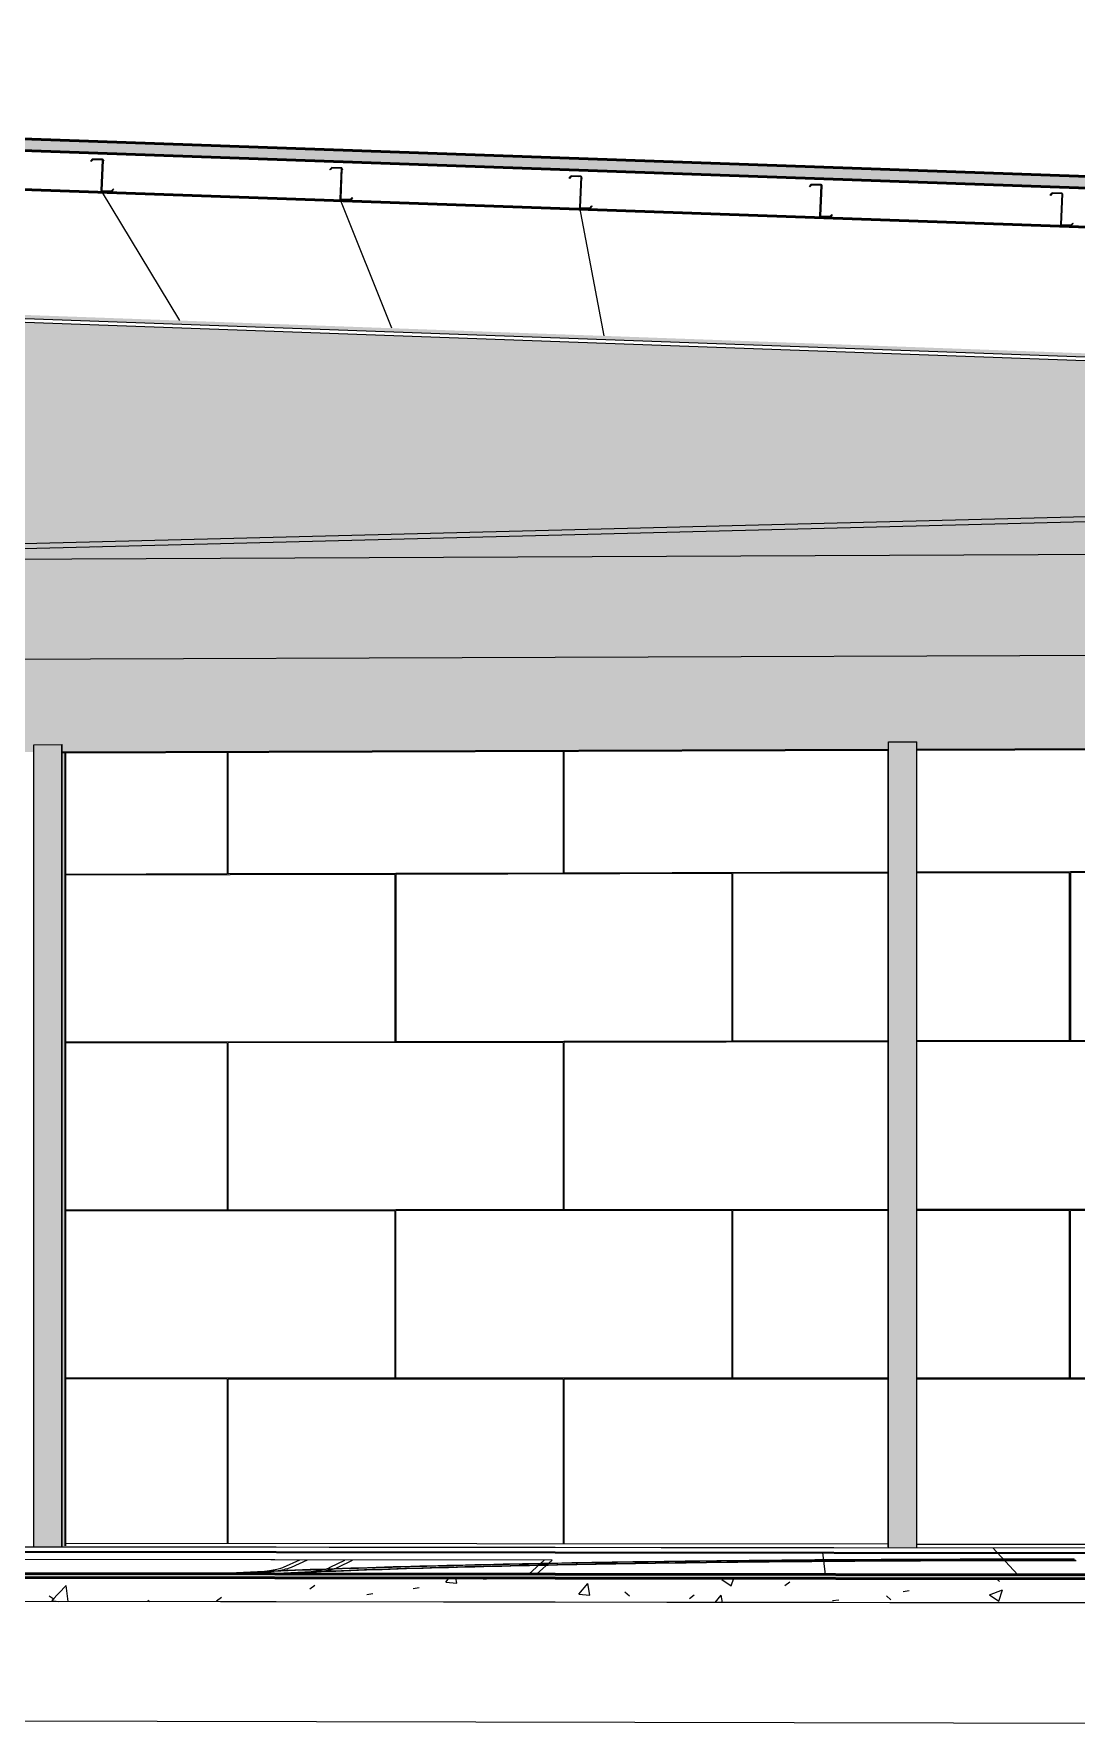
# Model space of a CAD drawing. Header units: inches. Extents: x 27328 to 121296, y -4075 to 4147.
# Drawn here: x 49625.3655 to 49625.5329, y 59.9372 to 60.2096 of the extents above; entities that cross this region are included whole.
import ezdxf

# ---------------------------------------------------------------- set-up
doc = ezdxf.new("R2010")
doc.units = ezdxf.units.IN
doc.header["$MEASUREMENT"] = 0
doc.linetypes.add('Dash 1_16_', pattern=[0.125, 0.0625, -0.0625])
for name, color, linetype, lineweight in [('A-CLNG', 13, 'Continuous', 9), ('A-FLOR', 192, 'Continuous', 9), ('A-FLOR-CLRS', 90, 'Dash 1_16_', 9), ('A-FLOR-OTLN', 90, 'Continuous', 9), ('A-ROOF', 132, 'Continuous', 9), ('A-WALL', 113, 'Continuous', 9), ('A-WALL-PATT', 111, 'Continuous', 9), ('C-BLDG-PADS', 91, 'Continuous', 9), ('C-TOPO', 7, 'Continuous', 9), ('I-WALL', 2, 'Continuous', 9), ('M-HVAC-DUCT', 70, 'Continuous', 9), ('S-BEAM', 12, 'Continuous', 9), ('S-COLS', 52, 'Continuous', 9)]:
    doc.layers.add(name, color=color, linetype=linetype, lineweight=lineweight)

# ---------------------------------------------------------------- blocks, each defined once
blk = doc.blocks.new('FP_204-mezzanine - perspective')
at = {"layer": 'C-BLDG-PADS'}
for p, q in [((23035.79601, 59.96076), (23035.79658, 59.96145)), ((23035.79601, 59.96076), (23035.79779, 59.9606)), ((23035.79779, 59.9606), (23035.79763, 59.96145)), ((23035.80206, 59.96126), (23035.80303, 59.96138)), ((23035.81738, 59.95886), (23035.81882, 59.96057)), ((23035.81917, 59.9587), (23035.81882, 59.96057)), ((23035.84038, 59.96118), (23035.84093, 59.96139)), ((23035.84038, 59.96118), (23035.84186, 59.96017)), ((23035.84186, 59.96017), (23035.84227, 59.96139)), ((23035.85048, 59.96023), (23035.85126, 59.96083)), ((23035.8845, 59.96133), (23035.88498, 59.96089)), ((23035.73229, 59.95858), (23035.73311, 59.95805)), ((23035.73273, 59.95784), (23035.73504, 59.96025)), ((23035.73273, 59.95784), (23035.73373, 59.95768)), ((23035.73533, 59.95768), (23035.73504, 59.96025)), ((23035.74813, 59.95789), (23035.74848, 59.95766)), ((23035.75918, 59.95779), (23035.75996, 59.95839)), ((23035.7742, 59.95968), (23035.77497, 59.96028)), ((23035.78333, 59.95881), (23035.7843, 59.95894)), ((23035.79078, 59.95978), (23035.79175, 59.95991)), ((23035.81738, 59.95886), (23035.81917, 59.9587)), ((23035.82478, 59.95922), (23035.8255, 59.95856)), ((23035.83514, 59.95815), (23035.83592, 59.95875)), ((23035.83927, 59.95753), (23035.84023, 59.95867)), ((23035.84044, 59.95753), (23035.84023, 59.95867)), ((23035.85816, 59.95782), (23035.85914, 59.95795)), ((23035.86679, 59.95859), (23035.86752, 59.95792)), ((23035.86949, 59.9593), (23035.87047, 59.95943)), ((23035.88337, 59.95872), (23035.88547, 59.95953)), ((23035.88337, 59.95872), (23035.88486, 59.95772)), ((23035.88486, 59.95772), (23035.88547, 59.95953))]:
    blk.add_line(p, q, dxfattribs=at)
blk = doc.blocks.new('FP_244-mezzanine - perspective')
at = {"layer": 'S-BEAM'}
blk.add_line((23035.74116, 60.18428), (23035.74123, 60.18435), dxfattribs=at)
blk = doc.blocks.new('FP_245-mezzanine - perspective')
at = {"layer": 'S-BEAM'}
blk.add_line((23035.77804, 60.18804), (23035.77811, 60.18811), dxfattribs=at)
blk = doc.blocks.new('FP_246-mezzanine - perspective')
at = {"layer": 'S-BEAM'}
for p, q in [((23035.81735, 60.18666), (23035.81742, 60.18672)), ((23035.81761, 60.18334), (23035.81768, 60.18341))]:
    blk.add_line(p, q, dxfattribs=at)
blk = doc.blocks.new('FP_247-mezzanine - perspective')
at = {"layer": 'S-BEAM'}
blk.add_line((23035.85616, 60.18119), (23035.85623, 60.18127), dxfattribs=at)
blk = doc.blocks.new('FP_254-mezzanine - perspective')
at = {"layer": 'A-WALL-PATT'}
for p, q in [((23035.76089, 60.09406), (23035.76089, 60.07458)), ((23035.76103, 60.07458), (23035.76103, 60.09407)), ((23035.81488, 60.09424), (23035.81488, 60.07472)), ((23035.81502, 60.07472), (23035.81502, 60.09424)), ((23035.81488, 60.07472), (23035.788, 60.07465)), ((23035.86708, 60.07485), (23035.81502, 60.07472)), ((23035.86708, 60.07471), (23035.84209, 60.07465)), ((23035.89637, 60.07493), (23035.8717, 60.07486)), ((23035.89623, 60.07478), (23035.8717, 60.07472)), ((23035.89623, 60.04779), (23035.89623, 60.07478)), ((23035.92345, 60.07499), (23035.89637, 60.07493)), ((23035.93207, 60.07488), (23035.89637, 60.07478)), ((23035.89637, 60.07478), (23035.89637, 60.04779)), ((23035.76089, 60.07458), (23035.73489, 60.07451)), ((23035.78786, 60.07451), (23035.73489, 60.07437)), ((23035.788, 60.07465), (23035.76103, 60.07458)), ((23035.78786, 60.04762), (23035.78786, 60.07451)), ((23035.84195, 60.07465), (23035.788, 60.07451)), ((23035.788, 60.07451), (23035.788, 60.04762)), ((23035.84195, 60.07465), (23035.84195, 60.04771)), ((23035.84209, 60.07465), (23035.84209, 60.04771)), ((23035.78786, 60.04762), (23035.73489, 60.04753)), ((23035.788, 60.04748), (23035.76103, 60.04744)), ((23035.84195, 60.04771), (23035.788, 60.04762)), ((23035.81488, 60.04752), (23035.788, 60.04748)), ((23035.81488, 60.04752), (23035.81488, 60.02061)), ((23035.86708, 60.04761), (23035.81502, 60.04752)), ((23035.81502, 60.02061), (23035.81502, 60.04752)), ((23035.86708, 60.04775), (23035.84209, 60.04771)), ((23035.89623, 60.04779), (23035.8717, 60.04775)), ((23035.89637, 60.04765), (23035.8717, 60.04761)), ((23035.93207, 60.04785), (23035.89637, 60.04779)), ((23035.92345, 60.0477), (23035.89637, 60.04765)), ((23035.76089, 60.04743), (23035.73489, 60.04739)), ((23035.76089, 60.04743), (23035.76089, 60.02057)), ((23035.76103, 60.02057), (23035.76103, 60.04744)), ((23035.76089, 60.02057), (23035.73489, 60.02055)), ((23035.78786, 60.02045), (23035.73489, 60.02041)), ((23035.788, 60.02059), (23035.76103, 60.02057)), ((23035.78786, 59.99356), (23035.78786, 60.02045)), ((23035.81488, 60.02061), (23035.788, 60.02059)), ((23035.84195, 60.02049), (23035.788, 60.02045)), ((23035.788, 59.99356), (23035.788, 60.02045)), ((23035.86708, 60.02064), (23035.81502, 60.02061)), ((23035.84195, 60.02049), (23035.84195, 59.99355)), ((23035.86708, 60.0205), (23035.84209, 60.02049)), ((23035.84209, 60.02049), (23035.84209, 59.99355)), ((23035.89637, 60.02066), (23035.8717, 60.02065)), ((23035.89623, 60.02052), (23035.8717, 60.02051)), ((23035.89623, 59.99353), (23035.89623, 60.02052)), ((23035.92345, 60.02068), (23035.89637, 60.02066)), ((23035.93207, 60.02055), (23035.89637, 60.02052)), ((23035.89637, 59.99353), (23035.89637, 60.02052)), ((23035.78786, 59.99356), (23035.73489, 59.99357)), ((23035.76089, 59.99342), (23035.73489, 59.99343)), ((23035.76089, 59.99342), (23035.76089, 59.96698)), ((23035.76103, 59.96698), (23035.76103, 59.99342)), ((23035.788, 59.99342), (23035.76103, 59.99342)), ((23035.84195, 59.99355), (23035.788, 59.99356)), ((23035.81488, 59.99341), (23035.788, 59.99342)), ((23035.81488, 59.99341), (23035.81488, 59.96692)), ((23035.81502, 59.96692), (23035.81502, 59.99341)), ((23035.86708, 59.9934), (23035.81502, 59.99341)), ((23035.86708, 59.99354), (23035.84209, 59.99355)), ((23035.89623, 59.99353), (23035.8717, 59.99354)), ((23035.89637, 59.99339), (23035.8717, 59.9934)), ((23035.93207, 59.99353), (23035.89637, 59.99353)), ((23035.92345, 59.99339), (23035.89637, 59.99339))]:
    blk.add_line(p, q, dxfattribs=at)

msp = doc.modelspace()

# ---------------------------------------------------------------- hatches: boundary and pattern name
at = {"layer": 'A-FLOR', "lineweight": 13}
msp.add_hatch(color=256, dxfattribs=at).paths.add_polyline_path([(49625.6091, 59.96121), (49625.6091, 59.96186), (49624.89183, 59.96279), (49624.89183, 59.96216), (49625.57851, 59.96125)], flags=0)
at = {"layer": 'A-ROOF', "lineweight": 13}
msp.add_hatch(color=256, dxfattribs=at).paths.add_polyline_path([(49625.71079, 60.1786), (49625.71079, 60.18046), (49624.88433, 60.20957), (49624.88433, 60.20776), (49625.68325, 60.17957)], flags=0)
at = {"layer": 'I-WALL', "lineweight": 5}
h = msp.add_hatch(color=256, dxfattribs=at)
h.paths.add_polyline_path([(49624.97865, 60.09293), (49625.09476, 60.0933), (49625.09476, 60.09447), (49625.09927, 60.09446), (49625.09927, 60.09331), (49625.22952, 60.09373), (49625.22952, 60.09491), (49625.23404, 60.0949), (49625.23404, 60.09375), (49625.24946, 60.0938), (49625.24483, 60.10864), (49624.98491, 60.10768), (49624.98433, 60.10792), (49624.98376, 60.1084), (49624.98323, 60.10911), (49624.98275, 60.11001), (49624.98234, 60.11108), (49624.982, 60.11229), (49624.98175, 60.11361), (49624.9816, 60.11499), (49624.98155, 60.11639), (49624.9816, 60.11776), (49624.98175, 60.11907), (49624.98203, 60.12036), (49624.98234, 60.12134), (49624.98275, 60.12221), (49624.98327, 60.12293), (49624.98376, 60.12335), (49624.98433, 60.12357), (49625.23983, 60.12466), (49625.23779, 60.13119), (49624.98287, 60.15695), (49624.9834, 60.15646), (49624.98335, 60.15582), (49624.98329, 60.15582), (49624.98334, 60.15578), (49624.97866, 60.09303)], flags=0)
h.paths.add_polyline_path([(49625.25157, 60.0938), (49625.25588, 60.09382), (49625.2558, 60.09432), (49625.25578, 60.09447), (49625.25574, 60.09447), (49625.25562, 60.09476), (49625.25564, 60.09494), (49625.25568, 60.09495), (49625.25571, 60.0951), (49625.25578, 60.09511), (49625.25583, 60.09562), (49625.25592, 60.09592), (49625.25596, 60.09599), (49625.25337, 60.10726), (49625.25344, 60.10726), (49625.25348, 60.10733), (49625.25351, 60.10726), (49625.25607, 60.09619), (49625.25622, 60.0965), (49625.25623, 60.09667), (49625.25627, 60.09666), (49625.25631, 60.09684), (49625.25634, 60.0969), (49625.25642, 60.09696), (49625.25655, 60.09701), (49625.2583, 60.10869), (49625.24694, 60.10865), (49625.25103, 60.09554)], flags=0)
h.paths.add_polyline_path([(49625.25685, 60.09705), (49625.25685, 60.097), (49625.25688, 60.09701), (49625.25686, 60.09703)], flags=0)
h.paths.add_polyline_path([(49625.2571, 60.09696), (49625.25715, 60.09684), (49625.25711, 60.09673), (49625.25711, 60.0969)], flags=0)
h.paths.add_polyline_path([(49625.25712, 60.09673), (49625.25716, 60.09688), (49625.25721, 60.09683), (49625.25716, 60.09677)], flags=0)
h.paths.add_polyline_path([(49625.25678, 60.09382), (49625.2612, 60.09383), (49625.2612, 60.1003), (49625.26085, 60.10033), (49625.26086, 60.10035), (49625.26086, 60.10037), (49625.26089, 60.10048), (49625.26094, 60.1005), (49625.26091, 60.101), (49625.2609, 60.10112), (49625.26093, 60.10121), (49625.26091, 60.10126), (49625.26086, 60.1013), (49625.26086, 60.10133), (49625.26086, 60.10143), (49625.2612, 60.10144), (49625.2612, 60.1087), (49625.2585, 60.10869), (49625.25678, 60.09706), (49625.25703, 60.097), (49625.25704, 60.09697), (49625.2571, 60.09696), (49625.25707, 60.09684), (49625.25704, 60.09685), (49625.25701, 60.09687), (49625.25674, 60.09693), (49625.25671, 60.0966), (49625.25684, 60.09653), (49625.25691, 60.09651), (49625.25704, 60.09656), (49625.25711, 60.09665), (49625.25713, 60.09672), (49625.25716, 60.09662), (49625.25711, 60.09647), (49625.25696, 60.09641), (49625.25692, 60.09645), (49625.2569, 60.09641), (49625.25698, 60.09595), (49625.25693, 60.09505), (49625.25698, 60.09493), (49625.257, 60.09491), (49625.257, 60.09465), (49625.25695, 60.09463), (49625.25693, 60.0945), (49625.25686, 60.09448), (49625.25681, 60.09401)], flags=0)
h.paths.add_polyline_path([(49625.26529, 60.09385), (49625.26845, 60.09386), (49625.26993, 60.10874), (49625.26529, 60.10872), (49625.26529, 60.10145), (49625.26625, 60.10144), (49625.26625, 60.10132), (49625.26628, 60.10134), (49625.26628, 60.10143), (49625.26638, 60.10138), (49625.2664, 60.10119), (49625.26642, 60.10117), (49625.26639, 60.10043), (49625.26638, 60.10041), (49625.26638, 60.10031), (49625.26529, 60.10029), (49625.26529, 60.09645)], flags=0)
h.paths.add_polyline_path([(49625.26959, 60.09386), (49625.27534, 60.09388), (49625.28014, 60.10877), (49625.27106, 60.10874), (49625.26984, 60.09645)], flags=0)
h.paths.add_polyline_path([(49625.27738, 60.09389), (49625.36553, 60.09417), (49625.36553, 60.09535), (49625.37007, 60.09535), (49625.37007, 60.09418), (49625.50282, 60.09461), (49625.50282, 60.0958), (49625.50737, 60.09581), (49625.50737, 60.09463), (49625.56788, 60.09482), (49625.56788, 60.10985), (49625.28218, 60.10878), (49625.27821, 60.09645)], flags=0)
h.paths.add_polyline_path([(49625.25635, 60.09684), (49625.25634, 60.09671), (49625.25633, 60.09673), (49625.25635, 60.09681)], flags=0)
h.paths.add_polyline_path([(49625.25631, 60.09652), (49625.25646, 60.0965), (49625.25653, 60.09688), (49625.25647, 60.09686), (49625.25639, 60.09679), (49625.25635, 60.09682), (49625.25631, 60.09662), (49625.25631, 60.09658)], flags=0)
h.paths.add_polyline_path([(49625.25629, 60.09673), (49625.25626, 60.09684), (49625.2563, 60.09687)], flags=0)
h.paths.add_polyline_path([(49625.26628, 60.10036), (49625.26625, 60.10037), (49625.26625, 60.10036)], flags=0)
h.paths.add_polyline_path([(49625.26094, 60.10048), (49625.26108, 60.10052), (49625.26095, 60.10048)], flags=0)
h.paths.add_polyline_path([(49625.26569, 60.10067), (49625.26558, 60.10081), (49625.26558, 60.10077), (49625.26565, 60.10069), (49625.26569, 60.10067)], flags=0)
h.paths.add_polyline_path([(49625.266, 60.10109), (49625.26613, 60.10112), (49625.266, 60.10109)], flags=0)
h.paths.add_polyline_path([(49625.24194, 60.12467), (49625.2607, 60.12475), (49625.2612, 60.12809), (49625.2612, 60.12882), (49625.23998, 60.13097), (49625.24187, 60.1249)], flags=0)
h.paths.add_polyline_path([(49625.2609, 60.12475), (49625.2612, 60.12475), (49625.2612, 60.12677), (49625.26092, 60.1249)], flags=0)
h.paths.add_polyline_path([(49625.26529, 60.12477), (49625.27154, 60.1248), (49625.27183, 60.12775), (49625.26529, 60.12841), (49625.26529, 60.1249)], flags=0)
h.paths.add_polyline_path([(49625.27266, 60.1248), (49625.28532, 60.12486), (49625.2858, 60.12634), (49625.27294, 60.12764), (49625.27267, 60.1249)], flags=0)
h.paths.add_polyline_path([(49625.28737, 60.12487), (49625.56788, 60.12607), (49625.56788, 60.13186), (49625.29862, 60.12504), (49625.28778, 60.12614), (49625.28738, 60.1249)], flags=0)
at = {"layer": 'M-HVAC-DUCT', "lineweight": 5}
h = msp.add_hatch(color=256, dxfattribs=at)
h.paths.add_polyline_path([(49624.98159, 60.11638), (49625.2421, 60.11743), (49625.23984, 60.12465), (49624.98436, 60.12356), (49624.9838, 60.12334), (49624.98327, 60.12288), (49624.98279, 60.1222), (49624.98234, 60.12119), (49624.98204, 60.12026), (49624.9818, 60.11906), (49624.98164, 60.11775), (49624.98163, 60.11731)], flags=0)
h.paths.add_polyline_path([(49625.24421, 60.11743), (49625.25963, 60.1175), (49625.26071, 60.12474), (49625.24195, 60.12466), (49625.24403, 60.11801)], flags=0)
h.paths.add_polyline_path([(49625.25983, 60.1175), (49625.26122, 60.1175), (49625.26121, 60.12475), (49625.26091, 60.12474), (49625.25986, 60.11768)], flags=0)
h.paths.add_polyline_path([(49625.2653, 60.11752), (49625.27083, 60.11754), (49625.27155, 60.12479), (49625.2653, 60.12476), (49625.2653, 60.11815)], flags=0)
h.paths.add_polyline_path([(49625.27195, 60.11755), (49625.283, 60.11759), (49625.28533, 60.12485), (49625.27267, 60.1248), (49625.27197, 60.11767)], flags=0)
h.paths.add_polyline_path([(49625.28505, 60.1176), (49625.61588, 60.11893), (49625.61583, 60.12167), (49625.61568, 60.12398), (49625.61557, 60.12488), (49625.61545, 60.12557), (49625.61531, 60.12604), (49625.61517, 60.12626), (49625.28738, 60.12486), (49625.28526, 60.11827)], flags=0)
h = msp.add_hatch(color=256, dxfattribs=at)
h.paths.add_polyline_path([(49624.98494, 60.10767), (49625.24484, 60.10864), (49625.2421, 60.11743), (49624.98159, 60.11638), (49624.98164, 60.11498), (49624.98183, 60.11343), (49624.98204, 60.11228), (49624.98238, 60.11107), (49624.98279, 60.11), (49624.98327, 60.1091), (49624.9838, 60.1084), (49624.98436, 60.10792), (49624.98459, 60.10782)], flags=0)
h.paths.add_polyline_path([(49625.24695, 60.10865), (49625.25831, 60.10869), (49625.25963, 60.1175), (49625.24421, 60.11743), (49625.2469, 60.10879)], flags=0)
h.paths.add_polyline_path([(49625.25851, 60.10869), (49625.26121, 60.1087), (49625.26122, 60.1175), (49625.25983, 60.1175), (49625.25853, 60.10883)], flags=0)
h.paths.add_polyline_path([(49625.2653, 60.10872), (49625.26995, 60.10874), (49625.27083, 60.11754), (49625.2653, 60.11752), (49625.2653, 60.10885)], flags=0)
h.paths.add_polyline_path([(49625.27107, 60.10874), (49625.28015, 60.10877), (49625.283, 60.11759), (49625.27195, 60.11755), (49625.27109, 60.10887)], flags=0)
h.paths.add_polyline_path([(49625.2822, 60.10878), (49625.61502, 60.11002), (49625.61518, 60.11033), (49625.61531, 60.11077), (49625.61545, 60.11148), (49625.61557, 60.11241), (49625.61576, 60.11475), (49625.61587, 60.1175), (49625.61588, 60.11893), (49625.28505, 60.1176), (49625.28224, 60.10891)], flags=0)
at = {"layer": 'S-BEAM', "lineweight": 5}
h = msp.add_hatch(color=256, dxfattribs=at)
h.paths.add_polyline_path([(49625.64896, 60.15353), (49625.64896, 60.1541), (49624.95794, 60.17911), (49624.95794, 60.17855), (49625.64849, 60.15355)], flags=0)
h.paths.add_polyline_path([(49624.95691, 60.17859), (49624.95691, 60.17929), (49624.95491, 60.17936), (49624.95579, 60.17863), (49624.9568, 60.17859)], flags=0)
h = msp.add_hatch(color=256, dxfattribs=at)
h.paths.add_polyline_path([(49625.23644, 60.13971), (49625.2364, 60.13972), (49625.23644, 60.13971)], flags=0)
h.paths.add_polyline_path([(49625.23563, 60.13748), (49625.23561, 60.13748), (49625.23562, 60.13754)], flags=0)
h.paths.add_polyline_path([(49625.23554, 60.13741), (49625.23558, 60.13756), (49625.23556, 60.13739), (49625.23554, 60.13741)], flags=0)
h.paths.add_polyline_path([(49625.29269, 60.13775), (49625.29267, 60.13775), (49625.29268, 60.13782)], flags=0)
h.paths.add_polyline_path([(49625.29271, 60.13783), (49625.29268, 60.13785), (49625.2927, 60.13784)], flags=0)
h.paths.add_polyline_path([(49625.29943, 60.12598), (49625.62324, 60.13419), (49625.62534, 60.13627), (49625.6251, 60.13965), (49625.62587, 60.14041), (49625.62643, 60.14086), (49625.62644, 60.14075), (49625.64174, 60.15316), (49624.96146, 60.1778), (49624.98247, 60.158), (49625.23746, 60.13224), (49625.23662, 60.13493), (49625.23703, 60.13507), (49625.23559, 60.13506), (49625.23559, 60.13491), (49625.23535, 60.13487), (49625.23532, 60.13418), (49625.23481, 60.1342), (49625.23477, 60.1349), (49625.23465, 60.13492), (49625.23457, 60.13499), (49625.23457, 60.13515), (49625.23421, 60.13534), (49625.23421, 60.1363), (49625.23481, 60.13631), (49625.23484, 60.13731), (49625.23482, 60.13733), (49625.23474, 60.13736), (49625.23468, 60.1374), (49625.23456, 60.1374), (49625.23451, 60.13755), (49625.23448, 60.13768), (49625.23434, 60.13771), (49625.23432, 60.13789), (49625.23435, 60.13798), (49625.23448, 60.13799), (49625.23448, 60.14011), (49625.23417, 60.1401), (49625.23417, 60.13989), (49625.23402, 60.13989), (49625.234, 60.1397), (49625.23379, 60.13972), (49625.23371, 60.13972), (49625.23371, 60.13992), (49625.23356, 60.13989), (49625.23356, 60.1401), (49625.23356, 60.14014), (49625.23356, 60.14018), (49625.23299, 60.14024), (49625.23297, 60.14037), (49625.23297, 60.14115), (49625.23305, 60.14136), (49625.23319, 60.14144), (49625.23327, 60.14145), (49625.23351, 60.14149), (49625.228, 60.14459), (49625.22791, 60.14469), (49625.22774, 60.14494), (49625.22767, 60.14512), (49625.22764, 60.14545), (49625.22771, 60.14579), (49625.22784, 60.14604), (49625.228, 60.14623), (49625.22826, 60.1464), (49625.22846, 60.14647), (49625.2288, 60.1465), (49625.2291, 60.14643), (49625.22949, 60.14624), (49625.23489, 60.14318), (49625.23543, 60.14315), (49625.23599, 60.14284), (49625.23631, 60.14241), (49625.23636, 60.14234), (49625.24164, 60.13935), (49625.24186, 60.13919), (49625.24204, 60.13893), (49625.24213, 60.13872), (49625.24216, 60.13845), (49625.24213, 60.13818), (49625.24202, 60.13793), (49625.24186, 60.13771), (49625.24164, 60.13754), (49625.24139, 60.13744), (49625.24113, 60.1374), (49625.24085, 60.13744), (49625.24049, 60.1376), (49625.23644, 60.13986), (49625.23642, 60.13971), (49625.23613, 60.13973), (49625.23613, 60.13993), (49625.23598, 60.1399), (49625.23598, 60.14011), (49625.23566, 60.1401), (49625.23563, 60.13748), (49625.23556, 60.1377), (49625.23555, 60.13753), (49625.23552, 60.13741), (49625.23544, 60.13738), (49625.23538, 60.13726), (49625.23534, 60.13729), (49625.23526, 60.13734), (49625.23524, 60.13731), (49625.23534, 60.13726), (49625.23535, 60.13631), (49625.25928, 60.13642), (49625.25342, 60.14042), (49625.25349, 60.14049), (49625.25347, 60.14051), (49625.2535, 60.14053), (49625.25352, 60.14056), (49625.25962, 60.13642), (49625.262, 60.13643), (49625.262, 60.13665), (49625.26255, 60.13666), (49625.26255, 60.13671), (49625.26266, 60.13666), (49625.26275, 60.13671), (49625.26276, 60.13666), (49625.26287, 60.13667), (49625.26287, 60.13674), (49625.26293, 60.13674), (49625.26305, 60.13675), (49625.26308, 60.13666), (49625.26384, 60.13665), (49625.26384, 60.13644), (49625.27035, 60.13647), (49625.26899, 60.13735), (49625.26879, 60.13765), (49625.26872, 60.13782), (49625.26869, 60.13809), (49625.26876, 60.13845), (49625.26889, 60.13869), (49625.26904, 60.13887), (49625.26929, 60.13903), (49625.26947, 60.1391), (49625.26982, 60.13912), (49625.27008, 60.13906), (49625.2704, 60.13889), (49625.27287, 60.13735), (49625.27328, 60.13732), (49625.27381, 60.13701), (49625.27412, 60.13658), (49625.27417, 60.13649), (49625.29188, 60.13658), (49625.29192, 60.13758), (49625.2919, 60.1376), (49625.29182, 60.13763), (49625.29177, 60.13767), (49625.29163, 60.13767), (49625.29159, 60.13792), (49625.29158, 60.13795), (49625.29141, 60.13798), (49625.2914, 60.1382), (49625.29142, 60.13825), (49625.29158, 60.13826), (49625.29158, 60.14038), (49625.29124, 60.14037), (49625.29124, 60.14017), (49625.29108, 60.14017), (49625.29105, 60.13998), (49625.29079, 60.13998), (49625.29078, 60.13999), (49625.29078, 60.1402), (49625.29062, 60.14016), (49625.29062, 60.14038), (49625.29062, 60.14041), (49625.29062, 60.14043), (49625.29062, 60.14045), (49625.29008, 60.14052), (49625.29006, 60.14066), (49625.29006, 60.14142), (49625.29015, 60.14164), (49625.29029, 60.14172), (49625.29037, 60.14173), (49625.29078, 60.14173), (49625.29078, 60.14179), (49625.2864, 60.14498), (49625.28624, 60.14523), (49625.28616, 60.14541), (49625.28613, 60.14575), (49625.2862, 60.14608), (49625.28634, 60.14634), (49625.2865, 60.14652), (49625.28676, 60.14669), (49625.28696, 60.14677), (49625.28722, 60.1468), (49625.2876, 60.14672), (49625.28786, 60.14658), (49625.29215, 60.14346), (49625.2925, 60.14344), (49625.29307, 60.14311), (49625.29339, 60.14267), (49625.29345, 60.14248), (49625.29758, 60.13945), (49625.29774, 60.13924), (49625.29785, 60.13893), (49625.29788, 60.13871), (49625.29784, 60.13844), (49625.29774, 60.13819), (49625.29758, 60.13797), (49625.29736, 60.13781), (49625.29711, 60.1377), (49625.29684, 60.13766), (49625.29657, 60.1377), (49625.29623, 60.13787), (49625.29324, 60.13998), (49625.29321, 60.14), (49625.29321, 60.14004), (49625.29272, 60.14037), (49625.29275, 60.13827), (49625.29276, 60.13801), (49625.2927, 60.13784), (49625.29264, 60.13797), (49625.29263, 60.13795), (49625.29257, 60.13768), (49625.2925, 60.13765), (49625.29244, 60.13753), (49625.29235, 60.13761), (49625.29233, 60.13758), (49625.29242, 60.13753), (49625.29242, 60.13657), (49625.29257, 60.13655), (49625.29258, 60.13652), (49625.29259, 60.1363), (49625.29294, 60.13627), (49625.29296, 60.13599), (49625.29294, 60.13533), (49625.29265, 60.1353), (49625.29265, 60.13517), (49625.29242, 60.13514), (49625.29239, 60.13444), (49625.29211, 60.13446), (49625.29188, 60.13444), (49625.29186, 60.13516), (49625.29169, 60.1352), (49625.29165, 60.13527), (49625.29165, 60.13532), (49625.29022, 60.1353), (49625.29059, 60.13518), (49625.29065, 60.13506), (49625.2881, 60.12713), (49625.2994, 60.12599)], flags=0)
h.paths.add_polyline_path([(49625.28612, 60.12733), (49625.28869, 60.13531), (49625.27615, 60.13522), (49625.27675, 60.13481), (49625.27691, 60.1346), (49625.27701, 60.13435), (49625.27704, 60.13409), (49625.27701, 60.13383), (49625.27691, 60.13359), (49625.27675, 60.13338), (49625.27654, 60.13321), (49625.2763, 60.13311), (49625.27604, 60.13308), (49625.27577, 60.13311), (49625.27544, 60.13327), (49625.27417, 60.13403), (49625.27394, 60.13403), (49625.27392, 60.13423), (49625.2738, 60.1342), (49625.2738, 60.1343), (49625.27364, 60.1344), (49625.27332, 60.13439), (49625.2735, 60.13425), (49625.27371, 60.13357), (49625.27371, 60.13347), (49625.27387, 60.13347), (49625.27392, 60.13332), (49625.27396, 60.13329), (49625.27399, 60.13327), (49625.27399, 60.1331), (49625.27396, 60.13303), (49625.27392, 60.133), (49625.27387, 60.13288), (49625.2737, 60.13287), (49625.27363, 60.13266), (49625.2736, 60.13268), (49625.27357, 60.13269), (49625.27348, 60.13269), (49625.27344, 60.13276), (49625.27304, 60.12865), (49625.2816, 60.12779)], flags=0)
h.paths.add_polyline_path([(49625.27244, 60.13362), (49625.27234, 60.13335), (49625.27229, 60.13346), (49625.27232, 60.13331), (49625.27238, 60.13333), (49625.27243, 60.13361)], flags=0)
h.paths.add_polyline_path([(49625.27251, 60.13438), (49625.27267, 60.13425), (49625.27264, 60.1342), (49625.27243, 60.13366), (49625.27216, 60.13381), (49625.27236, 60.13436), (49625.27247, 60.13435), (49625.27249, 60.13437)], flags=0)
h.paths.add_polyline_path([(49625.27193, 60.12876), (49625.2723, 60.13269), (49625.27221, 60.13268), (49625.27212, 60.13287), (49625.27198, 60.13287), (49625.27193, 60.13302), (49625.27186, 60.13304), (49625.27185, 60.13325), (49625.27186, 60.13331), (49625.27193, 60.13334), (49625.27198, 60.13346), (49625.27214, 60.13346), (49625.27216, 60.13373), (49625.27228, 60.13372), (49625.27244, 60.13359), (49625.27244, 60.13357), (49625.2726, 60.13368), (49625.27287, 60.13373), (49625.27315, 60.13369), (49625.27338, 60.13357), (49625.27342, 60.13357), (49625.27342, 60.13374), (49625.27353, 60.13374), (49625.27351, 60.13381), (49625.27341, 60.13378), (49625.27321, 60.13428), (49625.27269, 60.13431), (49625.27251, 60.13439), (49625.27249, 60.1344), (49625.27244, 60.13437), (49625.27241, 60.13435), (49625.27237, 60.13439), (49625.27236, 60.1344), (49625.27206, 60.13439), (49625.27206, 60.13419), (49625.27191, 60.13419), (49625.27187, 60.13401), (49625.27162, 60.13401), (49625.27161, 60.13402), (49625.27161, 60.13422), (49625.27147, 60.13419), (49625.27147, 60.13439), (49625.27147, 60.13443), (49625.27147, 60.13444), (49625.27147, 60.13447), (49625.27094, 60.13453), (49625.27092, 60.13475), (49625.27092, 60.13523), (49625.26528, 60.13518), (49625.26528, 60.12943), (49625.27036, 60.12892)], flags=0)
h.paths.add_polyline_path([(49625.2612, 60.12985), (49625.2612, 60.13512), (49625.26111, 60.13518), (49625.2387, 60.13506), (49625.23964, 60.13202), (49625.26089, 60.12988)], flags=0)
h.paths.add_polyline_path([(49625.23499, 60.13414), (49625.23497, 60.13418), (49625.23502, 60.13415)], flags=0)
h.paths.add_polyline_path([(49625.27322, 60.13433), (49625.27322, 60.13437), (49625.2732, 60.13439), (49625.27316, 60.1344), (49625.27313, 60.1344), (49625.27315, 60.13437), (49625.27321, 60.13433)], flags=0)
h.paths.add_polyline_path([(49625.27111, 60.13439), (49625.27095, 60.13449), (49625.27129, 60.13442), (49625.27113, 60.13439)], flags=0)
h.paths.add_polyline_path([(49625.29199, 60.13441), (49625.29198, 60.13446), (49625.29236, 60.13444), (49625.29236, 60.13441), (49625.29204, 60.13441)], flags=0)
h.paths.add_polyline_path([(49625.27206, 60.13443), (49625.27207, 60.13446), (49625.27206, 60.13443)], flags=0)
h.paths.add_polyline_path([(49625.27155, 60.13448), (49625.27155, 60.13448), (49625.27147, 60.13448)], flags=0)
h.paths.add_polyline_path([(49625.23463, 60.13523), (49625.23457, 60.13525), (49625.23463, 60.13523)], flags=0)
h.paths.add_polyline_path([(49625.29296, 60.13533), (49625.29291, 60.13549), (49625.29291, 60.13544), (49625.29295, 60.13536)], flags=0)
h.paths.add_polyline_path([(49625.26255, 60.13671), (49625.26258, 60.13684), (49625.26255, 60.13686), (49625.26258, 60.13696), (49625.26268, 60.13702), (49625.26277, 60.13699), (49625.26276, 60.1369), (49625.26282, 60.13695), (49625.26288, 60.13701), (49625.26305, 60.13688), (49625.26305, 60.13683), (49625.26297, 60.13679), (49625.26292, 60.13679), (49625.26278, 60.13684), (49625.26275, 60.13678), (49625.26272, 60.13672), (49625.26264, 60.13678), (49625.26255, 60.13671)], flags=0)
h.paths.add_polyline_path([(49625.26268, 60.13705), (49625.26281, 60.13703), (49625.26277, 60.13701), (49625.26271, 60.13704)], flags=0)
h.paths.add_polyline_path([(49625.26258, 60.13699), (49625.2626, 60.13706), (49625.26263, 60.13702), (49625.2626, 60.13701)], flags=0)
h.paths.add_polyline_path([(49625.29264, 60.13765), (49625.29262, 60.1377), (49625.29266, 60.13773), (49625.29265, 60.13765)], flags=0)
h.paths.add_polyline_path([(49625.29268, 60.13805), (49625.29269, 60.13808), (49625.29268, 60.13805)], flags=0)
h.paths.add_polyline_path([(49625.23529, 60.13812), (49625.2353, 60.13815), (49625.23529, 60.13812)], flags=0)
h.paths.add_polyline_path([(49625.23531, 60.13812), (49625.23532, 60.13815), (49625.23531, 60.13812)], flags=0)
h.paths.add_polyline_path([(49625.23483, 60.13837), (49625.23532, 60.13837), (49625.23532, 60.14011), (49625.23483, 60.1401), (49625.23483, 60.13837)], flags=0)
h.paths.add_polyline_path([(49625.29238, 60.13839), (49625.29239, 60.13842), (49625.29238, 60.13839)], flags=0)
h.paths.add_polyline_path([(49625.2924, 60.13839), (49625.29241, 60.13839), (49625.2924, 60.13839)], flags=0)
h.paths.add_polyline_path([(49625.29241, 60.13839), (49625.29241, 60.13842), (49625.29241, 60.13839)], flags=0)
h.paths.add_polyline_path([(49625.29188, 60.13864), (49625.29241, 60.13864), (49625.29241, 60.14038), (49625.29188, 60.14037), (49625.29188, 60.13864)], flags=0)
h.paths.add_polyline_path([(49625.2332, 60.1401), (49625.23301, 60.14021), (49625.23338, 60.14013), (49625.23322, 60.1401)], flags=0)
h.paths.add_polyline_path([(49625.23419, 60.14014), (49625.2342, 60.14017), (49625.23419, 60.14014)], flags=0)
h.paths.add_polyline_path([(49625.23356, 60.14019), (49625.23356, 60.14019), (49625.23356, 60.14019)], flags=0)
h.paths.add_polyline_path([(49625.29025, 60.14037), (49625.29009, 60.14048), (49625.29044, 60.14041), (49625.29026, 60.14038)], flags=0)
h.paths.add_polyline_path([(49625.29125, 60.14041), (49625.29128, 60.14045), (49625.29125, 60.14042)], flags=0)
h.paths.add_polyline_path([(49625.29066, 60.14047), (49625.29066, 60.14047), (49625.29062, 60.14047)], flags=0)
h = msp.add_hatch(color=256, dxfattribs=at)
h.paths.add_polyline_path([(49625.29941, 60.12527), (49625.62251, 60.13346), (49625.62324, 60.13419), (49625.29944, 60.12598), (49625.28809, 60.1271), (49625.28788, 60.12644), (49625.29908, 60.1253)], flags=0)
h.paths.add_polyline_path([(49625.2859, 60.12664), (49625.28612, 60.12733), (49625.27304, 60.12865), (49625.27297, 60.12794), (49625.28161, 60.12707)], flags=0)
h.paths.add_polyline_path([(49625.27186, 60.12805), (49625.27193, 60.12876), (49625.26529, 60.12943), (49625.26529, 60.12872), (49625.27006, 60.12824)], flags=0)
h.paths.add_polyline_path([(49625.2612, 60.12913), (49625.2612, 60.12984), (49625.23965, 60.13202), (49625.23988, 60.13129), (49625.26068, 60.12918)], flags=0)
h.paths.add_polyline_path([(49625.2377, 60.13151), (49625.23747, 60.13224), (49624.98042, 60.15821), (49624.98139, 60.1574), (49624.98153, 60.15739), (49624.98154, 60.15744), (49624.98185, 60.15736), (49625.23663, 60.13161)], flags=0)
msp.add_hatch(color=256, dxfattribs=at).paths.add_polyline_path([(49625.29971, 60.12507), (49625.56788, 60.13186), (49625.56788, 60.13138), (49625.56874, 60.1314), (49625.56874, 60.13099), (49625.62164, 60.13232), (49625.62183, 60.13262), (49625.62245, 60.13345), (49625.29941, 60.12527)], flags=0)
at = {"layer": 'S-COLS', "lineweight": 5}
for points in [[(49625.37004, 59.96646), (49625.37004, 60.09537), (49625.36553, 60.09535), (49625.36553, 59.96647), (49625.36897, 59.96647)], [(49625.37056, 59.96661), (49625.37056, 60.09398), (49625.37006, 60.09397), (49625.37006, 59.96661)], [(49625.50282, 59.96646), (49625.50282, 60.0944), (49625.50275, 60.09437), (49625.50275, 59.96646)], [(49625.50737, 59.96631), (49625.50737, 60.09581), (49625.50282, 60.0958), (49625.50282, 59.96631)], [(49625.37004, 59.96646), (49625.37007, 59.96647), (49625.37004, 60.01148)], [(49625.37056, 59.96661), (49625.37058, 59.96662), (49625.37056, 60.01148)]]:
    msp.add_hatch(color=256, dxfattribs=at).paths.add_polyline_path(points, flags=0)

# ---------------------------------------------------------------- linework, layer by layer
at = {"layer": 'A-CLNG', "lineweight": 50}
msp.add_line((49624.89183, 60.20134), (49625.6698, 60.17372), dxfattribs=at)
at = {"layer": 'A-FLOR', "lineweight": 13}
for p, q in [((49625.50276, 59.96686), (49625.37058, 59.96701)), ((49625.59355, 59.96676), (49625.50738, 59.96685))]:
    msp.add_line(p, q, dxfattribs=at)
at = {"layer": 'A-FLOR', "lineweight": 50}
for p, q in [((49625.6091, 59.96186), (49624.89183, 59.96279)), ((49624.89183, 59.96216), (49625.6091, 59.96121))]:
    msp.add_line(p, q, dxfattribs=at)
at = {"layer": 'A-FLOR-CLRS', "linetype": 'Continuous'}
for p, q in [((49625.61198, 59.96539), (49624.94577, 59.96617)), ((49625.63682, 59.96615), (49624.96884, 59.96691)), ((49625.04412, 59.96683), (49625.51955, 59.96628)), ((49625.06114, 59.96603), (49625.49219, 59.96553)), ((49625.51955, 59.96628), (49625.52359, 59.96197)), ((49625.49219, 59.96553), (49625.49263, 59.96201))]:
    msp.add_line(p, q, dxfattribs=at)
at = {"layer": 'A-FLOR-OTLN'}
for p, q in [((49624.98561, 59.96607), (49625.56972, 59.96538)), ((49624.98626, 59.96604), (49625.56862, 59.96535)), ((49625.44877, 59.96433), (49625.08827, 59.96477)), ((49625.44752, 59.9643), (49625.08905, 59.96473)), ((49625.40565, 59.96318), (49625.40826, 59.96434)), ((49625.4069, 59.96317), (49625.40947, 59.96434)), ((49625.41313, 59.96317), (49625.4155, 59.96433)), ((49625.41438, 59.96316), (49625.41671, 59.96433)), ((49625.44501, 59.96207), (49625.44752, 59.9643)), ((49625.44629, 59.96207), (49625.44877, 59.96433))]:
    msp.add_line(p, q, dxfattribs=at)
for points in [[(49625.39378, 59.96214, 0), (49625.39482, 59.96219, 0), (49625.39589, 59.96225, 0), (49625.39697, 59.9623, 0), (49625.39807, 59.96235, 0), (49625.39918, 59.9624, 0), (49625.40031, 59.96245, 0), (49625.40146, 59.9625, 0), (49625.40262, 59.96255, 0), (49625.4038, 59.9626, 0), (49625.405, 59.96265, 0), (49625.40621, 59.9627, 0), (49625.40743, 59.96274, 0), (49625.40868, 59.96279, 0), (49625.40993, 59.96284, 0), (49625.4112, 59.96288, 0), (49625.41249, 59.96293, 0), (49625.41378, 59.96297, 0), (49625.4151, 59.96301, 0), (49625.41642, 59.96306, 0), (49625.41776, 59.9631, 0), (49625.41912, 59.96314, 0), (49625.42049, 59.96318, 0), (49625.42187, 59.96322, 0), (49625.42326, 59.96327, 0), (49625.42467, 59.9633, 0), (49625.42609, 59.96334, 0), (49625.42752, 59.96338, 0), (49625.42896, 59.96342, 0), (49625.43041, 59.96346, 0), (49625.43188, 59.96349, 0), (49625.43336, 59.96353, 0), (49625.43485, 59.96356, 0), (49625.43635, 59.9636, 0), (49625.43786, 59.96363, 0), (49625.43939, 59.96367, 0), (49625.44092, 59.9637, 0), (49625.44246, 59.96373, 0), (49625.44402, 59.96376, 0), (49625.44558, 59.96379, 0), (49625.44716, 59.96382, 0), (49625.44874, 59.96385, 0), (49625.45033, 59.96388, 0), (49625.45193, 59.96391, 0), (49625.45355, 59.96394, 0), (49625.45517, 59.96397, 0), (49625.4568, 59.96399, 0), (49625.45844, 59.96402, 0), (49625.46008, 59.96404, 0), (49625.46174, 59.96407, 0), (49625.4634, 59.96409, 0), (49625.46507, 59.96412, 0), (49625.46675, 59.96414, 0), (49625.46843, 59.96416, 0), (49625.47013, 59.96418, 0), (49625.47183, 59.9642, 0), (49625.47354, 59.96422, 0), (49625.47525, 59.96424, 0), (49625.47697, 59.96426, 0), (49625.4787, 59.96428, 0), (49625.48043, 59.9643, 0), (49625.48217, 59.96431, 0), (49625.48392, 59.96433, 0), (49625.48567, 59.96434, 0), (49625.48743, 59.96436, 0), (49625.48919, 59.96437, 0), (49625.49096, 59.96439, 0), (49625.49273, 59.9644, 0), (49625.49451, 59.96441, 0), (49625.49629, 59.96442, 0), (49625.49808, 59.96443, 0), (49625.49987, 59.96444, 0), (49625.50166, 59.96445, 0), (49625.50346, 59.96446, 0), (49625.50526, 59.96447, 0), (49625.50707, 59.96448, 0), (49625.50888, 59.96448, 0), (49625.51069, 59.96449, 0), (49625.51251, 59.96449, 0), (49625.51433, 59.9645, 0), (49625.51615, 59.9645, 0), (49625.51798, 59.96451, 0), (49625.51981, 59.96451, 0), (49625.52164, 59.96451, 0), (49625.52347, 59.96451, 0), (49625.5253, 59.96451, 0), (49625.52714, 59.96451, 0), (49625.52897, 59.96451, 0), (49625.53081, 59.96451, 0), (49625.53265, 59.96451, 0)], [(49625.39522, 59.96214, 0), (49625.39626, 59.96219, 0), (49625.39732, 59.96224, 0), (49625.39839, 59.96229, 0), (49625.39948, 59.96234, 0), (49625.40059, 59.9624, 0), (49625.40171, 59.96244, 0), (49625.40285, 59.96249, 0), (49625.404, 59.96254, 0), (49625.40517, 59.96259, 0), (49625.40636, 59.96264, 0), (49625.40756, 59.96269, 0), (49625.40877, 59.96273, 0), (49625.41, 59.96278, 0), (49625.41125, 59.96282, 0), (49625.4125, 59.96287, 0), (49625.41378, 59.96291, 0), (49625.41506, 59.96296, 0), (49625.41637, 59.963, 0), (49625.41768, 59.96304, 0), (49625.41901, 59.96309, 0), (49625.42035, 59.96313, 0), (49625.42171, 59.96317, 0), (49625.42307, 59.96321, 0), (49625.42445, 59.96325, 0), (49625.42585, 59.96329, 0), (49625.42725, 59.96332, 0), (49625.42867, 59.96336, 0), (49625.4301, 59.9634, 0), (49625.43154, 59.96344, 0), (49625.43299, 59.96347, 0), (49625.43445, 59.96351, 0), (49625.43593, 59.96354, 0), (49625.43742, 59.96358, 0), (49625.43891, 59.96361, 0), (49625.44042, 59.96364, 0), (49625.44194, 59.96368, 0), (49625.44347, 59.96371, 0), (49625.445, 59.96374, 0), (49625.44655, 59.96377, 0), (49625.44811, 59.9638, 0), (49625.44968, 59.96383, 0), (49625.45126, 59.96386, 0), (49625.45284, 59.96388, 0), (49625.45444, 59.96391, 0), (49625.45604, 59.96394, 0), (49625.45765, 59.96396, 0), (49625.45927, 59.96399, 0), (49625.4609, 59.96402, 0), (49625.46254, 59.96404, 0), (49625.46419, 59.96406, 0), (49625.46584, 59.96409, 0), (49625.4675, 59.96411, 0), (49625.46917, 59.96413, 0), (49625.47085, 59.96415, 0), (49625.47253, 59.96417, 0), (49625.47422, 59.96419, 0), (49625.47591, 59.96421, 0), (49625.47762, 59.96423, 0), (49625.47933, 59.96425, 0), (49625.48104, 59.96426, 0), (49625.48276, 59.96428, 0), (49625.48449, 59.96429, 0), (49625.48622, 59.96431, 0), (49625.48796, 59.96432, 0), (49625.4897, 59.96434, 0), (49625.49145, 59.96435, 0), (49625.49321, 59.96436, 0), (49625.49496, 59.96438, 0), (49625.49673, 59.96439, 0), (49625.49849, 59.9644, 0), (49625.50027, 59.96441, 0), (49625.50204, 59.96442, 0), (49625.50382, 59.96443, 0), (49625.50561, 59.96443, 0), (49625.50739, 59.96444, 0), (49625.50918, 59.96445, 0), (49625.51098, 59.96445, 0), (49625.51277, 59.96446, 0), (49625.51457, 59.96446, 0), (49625.51638, 59.96447, 0), (49625.51818, 59.96447, 0), (49625.51999, 59.96447, 0), (49625.5218, 59.96448, 0), (49625.52361, 59.96448, 0), (49625.52543, 59.96448, 0), (49625.52724, 59.96448, 0), (49625.52906, 59.96448, 0), (49625.53088, 59.96448, 0), (49625.5327, 59.96447, 0)], [(49625.39939, 59.96213, 0), (49625.39992, 59.96219, 0), (49625.40043, 59.96224, 0), (49625.40091, 59.9623, 0), (49625.40138, 59.96235, 0), (49625.40182, 59.96241, 0), (49625.40223, 59.96246, 0), (49625.40263, 59.96252, 0), (49625.403, 59.96257, 0), (49625.40335, 59.96263, 0), (49625.40368, 59.96268, 0), (49625.40399, 59.96274, 0), (49625.40427, 59.96279, 0), (49625.40454, 59.96285, 0), (49625.40478, 59.9629, 0), (49625.405, 59.96296, 0), (49625.40519, 59.96301, 0), (49625.40537, 59.96307, 0), (49625.40552, 59.96312, 0), (49625.40565, 59.96318, 0)], [(49625.4007, 59.96213, 0), (49625.40126, 59.96219, 0), (49625.40179, 59.96225, 0), (49625.40229, 59.96231, 0), (49625.40277, 59.96236, 0), (49625.40322, 59.96242, 0), (49625.40365, 59.96248, 0), (49625.40406, 59.96254, 0), (49625.40444, 59.9626, 0), (49625.40479, 59.96265, 0), (49625.40512, 59.96271, 0), (49625.40543, 59.96277, 0), (49625.40571, 59.96283, 0), (49625.40597, 59.96289, 0), (49625.40621, 59.96294, 0), (49625.40641, 59.963, 0), (49625.4066, 59.96306, 0), (49625.40676, 59.96312, 0), (49625.4069, 59.96317, 0)], [(49625.4025, 59.96213, 0), (49625.40355, 59.96218, 0), (49625.40462, 59.96223, 0), (49625.4057, 59.96228, 0), (49625.4068, 59.96233, 0), (49625.40791, 59.96238, 0), (49625.40905, 59.96243, 0), (49625.41019, 59.96247, 0), (49625.41136, 59.96252, 0), (49625.41254, 59.96257, 0), (49625.41373, 59.96261, 0), (49625.41494, 59.96266, 0), (49625.41617, 59.9627, 0), (49625.41741, 59.96275, 0), (49625.41866, 59.96279, 0), (49625.41993, 59.96284, 0), (49625.42121, 59.96288, 0), (49625.42251, 59.96292, 0), (49625.42382, 59.96296, 0), (49625.42514, 59.963, 0), (49625.42648, 59.96304, 0), (49625.42783, 59.96308, 0), (49625.42919, 59.96312, 0), (49625.43057, 59.96316, 0), (49625.43196, 59.9632, 0), (49625.43336, 59.96324, 0), (49625.43477, 59.96327, 0), (49625.4362, 59.96331, 0), (49625.43764, 59.96334, 0), (49625.43908, 59.96338, 0), (49625.44054, 59.96341, 0), (49625.44202, 59.96345, 0), (49625.4435, 59.96348, 0), (49625.44499, 59.96351, 0), (49625.4465, 59.96354, 0), (49625.44801, 59.96357, 0), (49625.44954, 59.9636, 0), (49625.45107, 59.96363, 0), (49625.45262, 59.96366, 0), (49625.45417, 59.96369, 0), (49625.45573, 59.96372, 0), (49625.45731, 59.96375, 0), (49625.45889, 59.96377, 0), (49625.46048, 59.9638, 0), (49625.46208, 59.96383, 0), (49625.46369, 59.96385, 0), (49625.46531, 59.96387, 0), (49625.46693, 59.9639, 0), (49625.46856, 59.96392, 0), (49625.4702, 59.96394, 0), (49625.47185, 59.96396, 0), (49625.47351, 59.96398, 0), (49625.47517, 59.964, 0), (49625.47684, 59.96402, 0), (49625.47852, 59.96404, 0), (49625.4802, 59.96406, 0), (49625.48189, 59.96408, 0), (49625.48359, 59.96409, 0), (49625.48529, 59.96411, 0), (49625.487, 59.96413, 0), (49625.48872, 59.96414, 0), (49625.49044, 59.96416, 0), (49625.49216, 59.96417, 0), (49625.49389, 59.96418, 0), (49625.49563, 59.96419, 0), (49625.49737, 59.96421, 0), (49625.49911, 59.96422, 0), (49625.50086, 59.96423, 0), (49625.50262, 59.96424, 0), (49625.50438, 59.96424, 0), (49625.50614, 59.96425, 0), (49625.5079, 59.96426, 0), (49625.50967, 59.96427, 0), (49625.51145, 59.96427, 0), (49625.51322, 59.96428, 0), (49625.515, 59.96428, 0), (49625.51678, 59.96429, 0), (49625.51857, 59.96429, 0), (49625.52036, 59.96429, 0), (49625.52215, 59.9643, 0), (49625.52394, 59.9643, 0), (49625.52573, 59.9643, 0), (49625.52753, 59.9643, 0), (49625.52932, 59.9643, 0), (49625.53112, 59.9643, 0), (49625.53292, 59.9643, 0)], [(49625.40397, 59.96213, 0), (49625.40502, 59.96218, 0), (49625.40609, 59.96223, 0), (49625.40718, 59.96228, 0), (49625.40828, 59.96233, 0), (49625.4094, 59.96238, 0), (49625.41054, 59.96242, 0), (49625.41169, 59.96247, 0), (49625.41286, 59.96252, 0), (49625.41405, 59.96256, 0), (49625.41525, 59.96261, 0), (49625.41646, 59.96266, 0), (49625.41769, 59.9627, 0), (49625.41894, 59.96274, 0), (49625.4202, 59.96279, 0), (49625.42147, 59.96283, 0), (49625.42276, 59.96287, 0), (49625.42406, 59.96292, 0), (49625.42538, 59.96296, 0), (49625.4267, 59.963, 0), (49625.42805, 59.96304, 0), (49625.4294, 59.96308, 0), (49625.43077, 59.96311, 0), (49625.43215, 59.96315, 0), (49625.43355, 59.96319, 0), (49625.43496, 59.96323, 0), (49625.43638, 59.96326, 0), (49625.43781, 59.9633, 0), (49625.43925, 59.96333, 0), (49625.4407, 59.96337, 0), (49625.44217, 59.9634, 0), (49625.44365, 59.96344, 0), (49625.44513, 59.96347, 0), (49625.44663, 59.9635, 0), (49625.44814, 59.96353, 0), (49625.44966, 59.96356, 0), (49625.45119, 59.96359, 0), (49625.45273, 59.96362, 0), (49625.45428, 59.96365, 0), (49625.45584, 59.96368, 0), (49625.45741, 59.96371, 0), (49625.45899, 59.96373, 0), (49625.46058, 59.96376, 0), (49625.46218, 59.96378, 0), (49625.46378, 59.96381, 0), (49625.4654, 59.96383, 0), (49625.46702, 59.96386, 0), (49625.46865, 59.96388, 0), (49625.47029, 59.9639, 0), (49625.47193, 59.96392, 0), (49625.47359, 59.96395, 0), (49625.47525, 59.96397, 0), (49625.47691, 59.96398, 0), (49625.47859, 59.964, 0), (49625.48027, 59.96402, 0), (49625.48196, 59.96404, 0), (49625.48366, 59.96406, 0), (49625.48536, 59.96407, 0), (49625.48706, 59.96409, 0), (49625.48878, 59.9641, 0), (49625.4905, 59.96412, 0), (49625.49222, 59.96413, 0), (49625.49395, 59.96414, 0), (49625.49568, 59.96416, 0), (49625.49742, 59.96417, 0), (49625.49917, 59.96418, 0), (49625.50092, 59.96419, 0), (49625.50267, 59.9642, 0), (49625.50443, 59.96421, 0), (49625.50619, 59.96422, 0), (49625.50795, 59.96422, 0), (49625.50972, 59.96423, 0), (49625.5115, 59.96424, 0), (49625.51327, 59.96424, 0), (49625.51505, 59.96425, 0), (49625.51683, 59.96425, 0), (49625.51862, 59.96426, 0), (49625.5204, 59.96426, 0), (49625.52219, 59.96426, 0), (49625.52398, 59.96426, 0), (49625.52578, 59.96426, 0), (49625.52757, 59.96426, 0), (49625.52937, 59.96426, 0), (49625.53117, 59.96426, 0), (49625.53297, 59.96426, 0)], [(49625.40727, 59.96212, 0), (49625.4078, 59.96218, 0), (49625.4083, 59.96224, 0), (49625.40878, 59.9623, 0), (49625.40923, 59.96236, 0), (49625.40967, 59.96241, 0), (49625.41007, 59.96247, 0), (49625.41046, 59.96253, 0), (49625.41082, 59.96259, 0), (49625.41115, 59.96265, 0), (49625.41147, 59.96271, 0), (49625.41175, 59.96276, 0), (49625.41202, 59.96282, 0), (49625.41226, 59.96288, 0), (49625.41248, 59.96294, 0), (49625.41268, 59.96299, 0), (49625.41285, 59.96305, 0), (49625.413, 59.96311, 0), (49625.41313, 59.96317, 0)], [(49625.40858, 59.96212, 0), (49625.40911, 59.96218, 0), (49625.4096, 59.96224, 0), (49625.41008, 59.9623, 0), (49625.41053, 59.96235, 0), (49625.41095, 59.96241, 0), (49625.41136, 59.96247, 0), (49625.41174, 59.96253, 0), (49625.41209, 59.96259, 0), (49625.41242, 59.96265, 0), (49625.41273, 59.9627, 0), (49625.41302, 59.96276, 0), (49625.41328, 59.96282, 0), (49625.41352, 59.96288, 0), (49625.41374, 59.96294, 0), (49625.41393, 59.96299, 0), (49625.4141, 59.96305, 0), (49625.41425, 59.96311, 0), (49625.41438, 59.96316, 0)]]:
    msp.add_polyline3d(points, dxfattribs=at)
at = {"layer": 'A-ROOF', "lineweight": 50}
for p, q in [((49625.71079, 60.18046), (49624.88433, 60.20957)), ((49624.88433, 60.20776), (49625.71079, 60.1786))]:
    msp.add_line(p, q, dxfattribs=at)
at = {"layer": 'C-BLDG-PADS', "lineweight": 13}
for p, q in [((49625.95963, 59.96075), (49624.88835, 59.96216)), ((49624.88835, 59.95838), (49625.95963, 59.95683))]:
    msp.add_line(p, q, dxfattribs=at)
at = {"layer": 'C-TOPO'}
for p, q in [((49625.78529, 59.95708), (49624.88835, 59.95837)), ((49625.9594, 59.93716), (49624.88863, 59.93942))]:
    msp.add_line(p, q, dxfattribs=at)
at = {"layer": 'I-WALL', "lineweight": 13}
for p, q in [((49625.50282, 60.0944), (49625.37006, 60.09397)), ((49625.3701, 60.09418), (49625.50282, 60.09461)), ((49625.50737, 60.09463), (49625.56788, 60.09482)), ((49625.5677, 60.09461), (49625.50737, 60.09441))]:
    msp.add_line(p, q, dxfattribs=at)
at = {"layer": 'M-HVAC-DUCT'}
for p, q in [((49625.28739, 60.12488), (49625.6151, 60.12628)), ((49625.61494, 60.10999), (49625.28219, 60.10875))]:
    msp.add_line(p, q, dxfattribs=at)
at = {"layer": 'S-BEAM', "lineweight": 30}
for p, q in [((49625.375, 60.18948), (49625.37468, 60.18913)), ((49625.37468, 60.18913), (49625.37473, 60.18908)), ((49625.37473, 60.18908), (49625.37503, 60.18941)), ((49625.37651, 60.18943), (49625.375, 60.18948)), ((49625.37503, 60.18941), (49625.37651, 60.18936)), ((49625.37656, 60.18931), (49625.37635, 60.18442)), ((49625.37642, 60.18442), (49625.37663, 60.1893)), ((49625.41338, 60.18813), (49625.41305, 60.18777)), ((49625.41305, 60.18777), (49625.41311, 60.18772)), ((49625.41311, 60.18772), (49625.41341, 60.18806)), ((49625.41489, 60.18807), (49625.41338, 60.18813)), ((49625.41341, 60.18806), (49625.41489, 60.188)), ((49625.41494, 60.18795), (49625.41474, 60.18306)), ((49625.41481, 60.18306), (49625.41501, 60.18795)), ((49625.45186, 60.18677), (49625.45153, 60.18641)), ((49625.45153, 60.18641), (49625.45159, 60.18636)), ((49625.45159, 60.18636), (49625.45189, 60.1867)), ((49625.45338, 60.18671), (49625.45186, 60.18677)), ((49625.45189, 60.1867), (49625.45338, 60.18664)), ((49625.45342, 60.18659), (49625.45322, 60.18169)), ((49625.45329, 60.18169), (49625.45349, 60.18659)), ((49625.45338, 60.18664), (49625.45341, 60.18663)), ((49625.45342, 60.1866), (49625.45342, 60.18659)), ((49625.37795, 60.18431), (49625.37647, 60.18437)), ((49625.37647, 60.1843), (49625.37798, 60.18424)), ((49625.37825, 60.18465), (49625.37795, 60.18431)), ((49625.37798, 60.18424), (49625.3783, 60.1846)), ((49625.3783, 60.1846), (49625.37825, 60.18465)), ((49625.49044, 60.18541), (49625.49011, 60.18505)), ((49625.49011, 60.18505), (49625.49017, 60.185)), ((49625.49017, 60.185), (49625.49047, 60.18533)), ((49625.49196, 60.18535), (49625.49044, 60.18541)), ((49625.49047, 60.18533), (49625.49196, 60.18528)), ((49625.49201, 60.18523), (49625.4918, 60.18032)), ((49625.49187, 60.18032), (49625.49208, 60.18523)), ((49625.49196, 60.18528), (49625.492, 60.18526)), ((49625.52912, 60.18404), (49625.52879, 60.18368)), ((49625.52879, 60.18368), (49625.52885, 60.18363)), ((49625.52885, 60.18363), (49625.52915, 60.18397)), ((49625.53065, 60.18398), (49625.52912, 60.18404)), ((49625.52915, 60.18397), (49625.53065, 60.18391)), ((49625.5307, 60.18386), (49625.53049, 60.17895)), ((49625.53056, 60.17895), (49625.53077, 60.18386)), ((49625.41634, 60.18295), (49625.41485, 60.183)), ((49625.41485, 60.18293), (49625.41637, 60.18288)), ((49625.41664, 60.18328), (49625.41634, 60.18295)), ((49625.41637, 60.18288), (49625.41669, 60.18324)), ((49625.41669, 60.18324), (49625.41664, 60.18328)), ((49625.45483, 60.18158), (49625.45334, 60.18164)), ((49625.45334, 60.18157), (49625.45486, 60.18151)), ((49625.45513, 60.18192), (49625.45483, 60.18158)), ((49625.45486, 60.18151), (49625.45518, 60.18187)), ((49625.45518, 60.18187), (49625.45513, 60.18192)), ((49625.49341, 60.18021), (49625.49192, 60.18027)), ((49625.49192, 60.1802), (49625.49344, 60.18014)), ((49625.49372, 60.18055), (49625.49341, 60.18021)), ((49625.49344, 60.18014), (49625.49377, 60.1805)), ((49625.49377, 60.1805), (49625.49372, 60.18055)), ((49625.5321, 60.17884), (49625.53061, 60.17889)), ((49625.53061, 60.17882), (49625.53213, 60.17877)), ((49625.53241, 60.17918), (49625.5321, 60.17884)), ((49625.53213, 60.17877), (49625.53246, 60.17913)), ((49625.53246, 60.17913), (49625.53241, 60.17918))]:
    msp.add_line(p, q, dxfattribs=at)
at = {"layer": 'S-BEAM'}
for p, q in [((49625.37661, 60.18937), (49625.37675, 60.18913)), ((49625.415, 60.188), (49625.4151, 60.18774)), ((49625.45349, 60.18661), (49625.45354, 60.18634)), ((49625.38899, 60.1635), (49625.37637, 60.18435)), ((49625.49208, 60.18523), (49625.49207, 60.18495)), ((49625.42304, 60.16226), (49625.41475, 60.18301)), ((49625.45716, 60.16103), (49625.45322, 60.18166)), ((49624.95794, 60.17855), (49625.64896, 60.15353)), ((49625.4918, 60.18004), (49625.4918, 60.18032)), ((49625.64174, 60.15316), (49624.96148, 60.1778)), ((49625.29941, 60.12527), (49625.6225, 60.13345)), ((49625.62324, 60.13419), (49625.29944, 60.12598))]:
    msp.add_line(p, q, dxfattribs=at)
at = {"layer": 'S-BEAM', "lineweight": 30}
for points in [[(49625.37663, 60.1893, 0), (49625.3766, 60.18939, 0), (49625.37651, 60.18943, 0)], [(49625.37651, 60.18936, 0), (49625.37654, 60.18934, 0), (49625.37656, 60.18931, 0)], [(49625.41501, 60.18795, 0), (49625.41498, 60.18804, 0), (49625.41489, 60.18807, 0)], [(49625.41489, 60.188, 0), (49625.41493, 60.18799, 0), (49625.41494, 60.18795, 0)], [(49625.45349, 60.18659, 0), (49625.45346, 60.18668, 0), (49625.45338, 60.18671, 0)], [(49625.37635, 60.18442, 0), (49625.37639, 60.18433, 0), (49625.37647, 60.1843, 0)], [(49625.37647, 60.18437, 0), (49625.37644, 60.18438, 0), (49625.37643, 60.18439, 0)], [(49625.49208, 60.18523, 0), (49625.49205, 60.18531, 0), (49625.49196, 60.18535, 0)], [(49625.53077, 60.18386, 0), (49625.53073, 60.18395, 0), (49625.53065, 60.18398, 0)], [(49625.53065, 60.18391, 0), (49625.53068, 60.1839, 0), (49625.5307, 60.18386, 0)], [(49625.41474, 60.18306, 0), (49625.41477, 60.18297, 0), (49625.41485, 60.18293, 0)], [(49625.41485, 60.183, 0), (49625.41482, 60.18302, 0), (49625.41481, 60.18306, 0)], [(49625.45322, 60.18169, 0), (49625.45325, 60.18161, 0), (49625.45334, 60.18157, 0)], [(49625.45334, 60.18164, 0), (49625.4533, 60.18165, 0), (49625.45329, 60.18169, 0)], [(49625.4918, 60.18032, 0), (49625.49184, 60.18024, 0), (49625.49192, 60.1802, 0)], [(49625.49192, 60.18027, 0), (49625.49189, 60.18028, 0), (49625.49187, 60.18032, 0)], [(49625.53049, 60.17895, 0), (49625.53052, 60.17886, 0), (49625.53061, 60.17882, 0)], [(49625.53061, 60.17889, 0), (49625.53057, 60.17891, 0), (49625.53056, 60.17895, 0)]]:
    msp.add_polyline3d(points, dxfattribs=at)
at = {"layer": 'S-COLS'}
for p, q in [((49625.36553, 60.09535), (49625.37004, 60.09537)), ((49625.36553, 59.96647), (49625.36553, 60.09535)), ((49625.37004, 60.09537), (49625.37007, 60.09535)), ((49625.37004, 59.96646), (49625.37004, 60.09537)), ((49625.37007, 59.96647), (49625.37007, 60.09535)), ((49625.37056, 59.96661), (49625.37056, 60.09398)), ((49625.37058, 60.09398), (49625.37058, 59.96662)), ((49625.50275, 59.96646), (49625.50275, 60.0944)), ((49625.50282, 60.0958), (49625.50737, 60.09581)), ((49625.50282, 60.09578), (49625.50282, 60.0958)), ((49625.50282, 59.96631), (49625.50282, 60.0958)), ((49625.50737, 59.96631), (49625.50737, 60.09581))]:
    msp.add_line(p, q, dxfattribs=at)

# ---------------------------------------------------------------- block references
at = {"layer": 'A-WALL'}
msp.add_blockref('FP_254-mezzanine - perspective', (26589.63568, 0), dxfattribs=at)
at = {"layer": 'C-BLDG-PADS'}
msp.add_blockref('FP_204-mezzanine - perspective', (26589.63568, 0), dxfattribs=at)
at = {"layer": 'S-BEAM'}
for name in ['FP_245-mezzanine - perspective', 'FP_246-mezzanine - perspective', 'FP_244-mezzanine - perspective', 'FP_247-mezzanine - perspective']:
    msp.add_blockref(name, (26589.63568, 0), dxfattribs=at)

doc.saveas('drawing.dxf')
